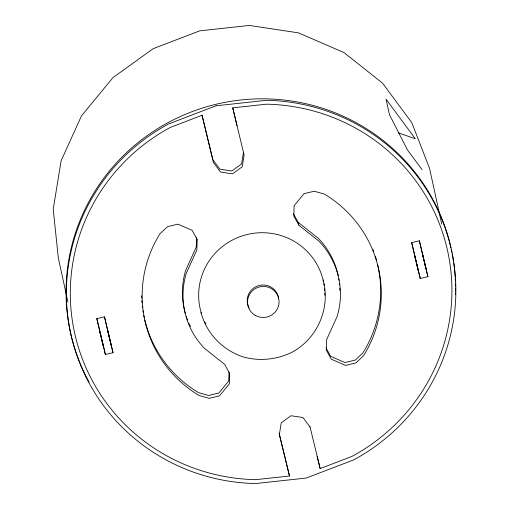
<?xml version="1.0" encoding="UTF-8"?>
<svg xmlns="http://www.w3.org/2000/svg" width="509" height="509" viewBox="0 0 509 509"><rect width="100%" height="100%" fill="white"/><g stroke="black" fill="none" stroke-linecap="round" stroke-linejoin="round"><path stroke-width="0.76" d="M196.531 237.34L196.258 246.999L185.683 270.324A78.774 77.4 -12.3 0 0 185.333 313.41M228.986 372.079L228.732 380.999L218.87 393.012L208.582 395.493L198.446 392.592A119.66 117.579 -12.3 0 1 144.798 320.015M243.493 152.204L241.578 163.949L231.805 170.979L219.888 169.185L212.807 159.616L202.06 115.257L170.381 127.384A190.958 187.636 -12.3 0 0 75.497 336.754A190.958 187.636 -12.3 0 0 255.76 479.669L289.487 476.004L279.104 433.172M317.139 456.382L320.167 468.592L351.84 456.465A190.958 187.636 -12.3 0 0 446.73 247.094A190.958 187.636 -12.3 0 0 266.468 104.18L232.74 107.844L237.016 125.78M96.805 318.666L104.479 316.814L113.03 352.68L105.363 354.531L96.805 318.666L104.11 348.805M417.215 266.277L411.692 242.621L419.359 240.763L427.916 276.635L420.243 278.487L416.903 264.845M398.172 132.817L415.299 138.741L386.096 99.236L389.468 114.697L407.442 149.907L422.037 169.656M293.559 213.907L298.223 222.376L318.31 238.295A78.774 77.4 -12.3 0 1 338.192 275.693M298.853 225.239L318.933 241.158A78.774 77.4 -12.3 0 1 337.162 316.388L326.593 339.713L326.294 350.116L331.327 359.233L345.598 365.417L355.886 362.93L363.566 355.727A119.66 117.579 -12.3 0 0 324.405 194.12L314.269 191.219L303.981 193.7L294.119 205.712L293.82 216.121L298.853 225.239L298.223 222.376M310.038 427.096L302.963 417.526L291.046 415.726L281.267 422.763L279.358 434.501L289.487 476.004M326.034 347.901L330.697 356.37L344.975 362.554L355.257 360.067L362.942 352.864A119.66 117.579 -12.3 0 0 377.608 264.591M200.998 312.469C206.539 333.751 223.336 350.892 244.333 357.267C260.455 361.384 277.488 359.513 292.357 352.043C317.68 338.237 330.716 307.805 323.1 279.969M427.916 276.635L419.359 240.763M418.105 269.757L418.417 270.953L414.765 255.881L415.522 259.1M110.892 343.95L111.204 345.147L107.552 330.074L109.066 336.182M113.03 352.68L109.689 339.039M424.576 262.994L426.09 269.096L422.438 254.029L423.189 257.249M102.023 340.896L103.531 346.998L99.879 331.925L100.636 335.145M411.692 242.621L420.243 278.487M232.74 107.844L244.116 155.067L242.201 166.812L232.428 173.843L220.512 172.048L213.436 162.479L202.06 115.257M309.968 426.529L320.167 468.592M110.001 340.47L104.479 316.814M441.697 224.024L429.564 168.371L411.8 122.701L382.596 83.196L343.95 52.554L298.484 32.856L249.302 25.45L199.751 30.839L153.215 48.654L112.864 77.686L81.446 115.95L61.099 160.838L53.216 209.301L58.331 258.025L67.939 302.085M104.269 349.524L105.363 354.531M451.311 249.353A194.902 191.511 -12.3 0 1 451.954 252.458M452.253 254.016A194.902 191.511 -12.3 0 1 453.576 261.88M453.799 263.465A194.902 191.511 -12.3 0 1 455.161 276.998M455.256 278.595A194.902 191.511 -12.3 0 1 455.409 281.782M455.46 283.379A194.902 191.511 -12.3 0 1 455.53 286.561M455.549 288.145A194.902 191.511 -12.3 0 1 455.536 291.313M455.51 292.891A194.902 191.511 -12.3 0 1 455.472 294.469M89.1 382.17A194.902 191.511 -12.3 0 1 193.223 111.223A194.902 191.511 -12.3 0 1 450.968 247.807M323.883 283.736A63.129 62.028 -12.3 0 1 324.138 285.263M324.519 288.349A63.129 62.028 -12.3 0 1 324.704 290.677M324.799 292.999A63.129 62.028 -12.3 0 1 324.806 295.309M205.884 324.029A63.129 62.028 -12.3 0 1 204.828 321.974M201.399 313.315A63.129 62.028 -12.3 0 1 245.987 234.789A63.129 62.028 -12.3 0 1 323.438 281.464M144.263 317.731A119.66 117.579 -12.3 0 1 143.78 315.421M143.207 312.322A119.66 117.579 -12.3 0 1 142.946 310.757M142.501 307.621A119.66 117.579 -12.3 0 1 142.304 306.043M141.986 302.887A119.66 117.579 -12.3 0 1 141.801 300.514M141.667 298.14A119.66 117.579 -12.3 0 1 141.585 295.767M372.963 249.531A119.66 117.579 -12.3 0 1 373.797 251.758M375.318 256.262A119.66 117.579 -12.3 0 1 376.444 260.042M338.771 278.754A78.774 77.4 -12.3 0 1 339.013 280.3M339.408 283.411A78.774 77.4 -12.3 0 1 339.554 284.97M339.751 288.094A78.774 77.4 -12.3 0 1 339.815 290.435M190.43 326.511A78.774 77.4 -12.3 0 1 188.775 322.973M187.579 320.078A78.774 77.4 -12.3 0 1 186.249 316.394M249.111 307.99A15.779 15.505 -12.3 0 1 258.337 285.714A15.779 15.505 -12.3 0 1 278.671 298.808M197.174 239.459L196.881 249.862L186.307 273.187A78.774 77.4 -12.3 0 0 204.542 348.417L224.622 364.336L229.648 373.453L229.355 383.862L219.494 395.875L209.205 398.356L199.07 395.455A119.66 117.579 -12.3 0 1 159.902 233.847L167.588 226.639L177.876 224.157L192.148 230.342L197.174 239.459M216.007 105.796L168.511 123.98A194.902 191.511 -12.3 0 0 71.661 337.677A194.902 191.511 -12.3 0 0 255.652 483.55L306.221 478.053L353.717 459.869A194.902 191.511 -12.3 0 0 450.567 246.171A194.902 191.511 -12.3 0 0 266.576 100.298L216.007 105.796M255.034 315.224A15.779 15.505 -12.3 0 0 279.059 302.263A15.779 15.505 -12.3 0 0 255.798 288.349A15.779 15.505 -12.3 0 0 255.034 315.224"/></g></svg>
